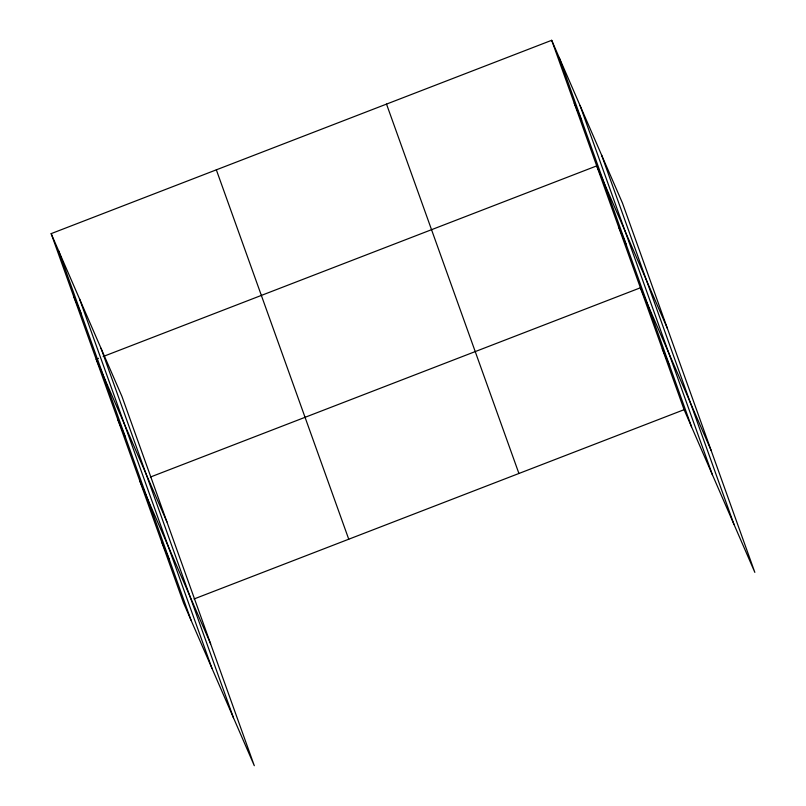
<?xml version="1.0" encoding="UTF-8"?>
<svg xmlns="http://www.w3.org/2000/svg" width="806" height="806" viewBox="0 0 806 806"><rect width="100%" height="100%" fill="white"/><g stroke="black" fill="none" stroke-linecap="round" stroke-linejoin="round"><path stroke-width="1.21" d="M51.161 233.629L121.897 396.32L254.303 765.7L183.566 603.019L51.161 233.629L551.697 40.3L622.433 202.981L754.839 572.371L684.103 409.68L551.697 40.3M98.503 358.327L96.176 359.224L166.913 521.905M103.158 356.524L596.712 165.895L667.449 328.576M150.339 477.071L640.407 287.792L711.144 450.473M194.034 598.969L684.103 409.68M574.204 103.097L581.67 120.255M618.555 226.839L626.02 244.006M662.25 348.736L669.715 365.904M73.668 296.427L81.134 313.594M118.029 420.168L125.494 437.336M139.871 481.122L210.608 643.803M161.724 542.065L169.189 559.233M601.548 154.964L733.954 524.343M580.038 105.485L712.444 474.865M559.152 57.468L691.568 426.848M386.517 104.095L518.923 473.485M216.34 169.834L348.746 539.214M101.022 348.293L233.428 717.683M79.502 298.814L211.918 668.204M58.626 250.797L191.032 620.177"/></g></svg>
